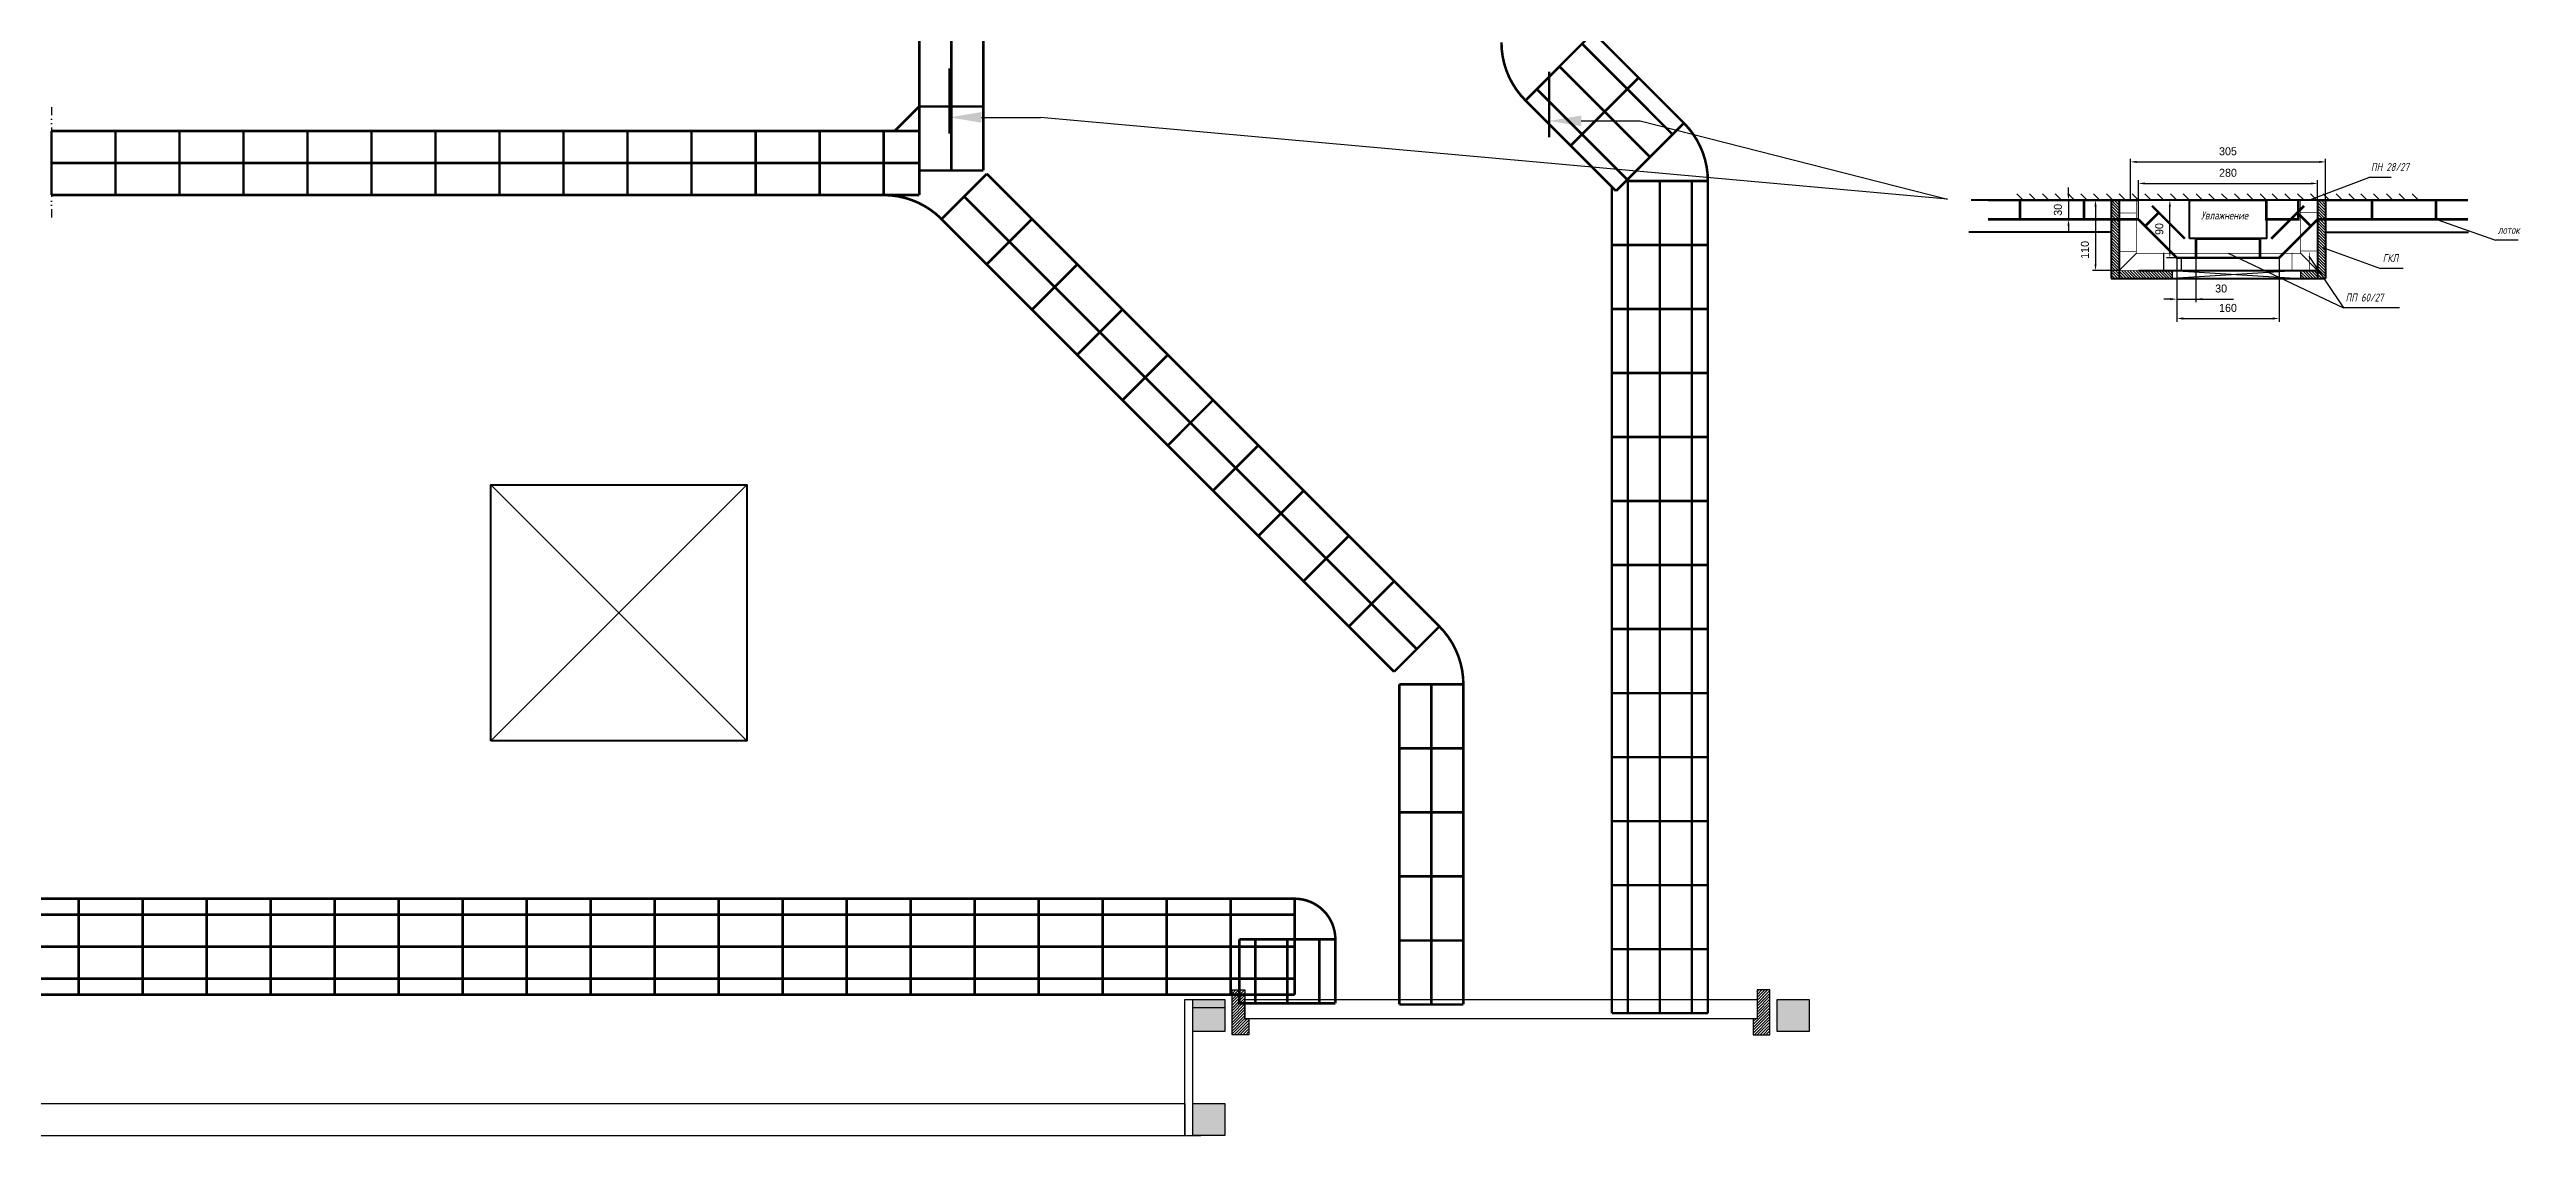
# Model space of a CAD drawing. Header units: millimetres. Extents: x 4451 to 17509, y 2501 to 27511.
# Drawn here: x 11252 to 15113, y 8520 to 10217 of the extents above; entities that cross this region are included whole.
import ezdxf

# ---------------------------------------------------------------- set-up
doc = ezdxf.new("R2010")
doc.units = ezdxf.units.MM
doc.header["$PDMODE"] = 34
doc.header["$PDSIZE"] = 50
doc.linetypes.add('DASH2DOT', pattern=[31.75, 12.7, -6.35, 0, -6.35, 0, -6.35])
for name, color, linetype in [('04 Освещение', 7, 'Continuous'), ('05 Кабельные трассы', 7, 'Continuous'), ('10 Перегородки', 7, 'Continuous'), ('12 Разрезы', 7, 'Continuous')]:
    doc.layers.add(name, color=color, linetype=linetype)
doc.styles.get("Standard").update_dxf_attribs({"font": 'Ubuntu-R.ttf'})
doc.styles.add('ГОСТ-ISOCPEUR', font='isocpeui.ttf', dxfattribs={"width": 0.8})
doc.dimstyles.new('ISO-25', dxfattribs={"dimtxt": 2.5, "dimasz": 2.5, "dimexe": 1.25, "dimexo": 0.625, "dimtad": 1, "dimtxsty": 'Standard', "dimcen": 2.5, "dimadec": 0, "dimazin": 0, "dimtfac": 1, "dimtmove": 0, "dimatfit": 3, "dimfxl": 1, "dimarcsym": 0})
pattern_1 = [(45, (18.8997, -114.1033), (-2.245064, 2.245064), [])]

# ---------------------------------------------------------------- blocks, each defined once
blk = doc.blocks.new('*D399')
at = {"layer": '12 Разрезы', "color": 0, "lineweight": -2}
for p, q in [((14485.8, 9981.2), (14443.9, 9981.2)), ((14448.9, 9971.2), (14448.9, 9881.2)), ((14485.8, 9871.2), (14443.9, 9871.2))]:
    blk.add_line(p, q, dxfattribs=at)
at = {"layer": '12 Разрезы', "color": 0}
for points in [[(14450.5, 9971.2), (14447.2, 9971.2), (14448.9, 9981.2)], [(14447.2, 9881.2), (14450.5, 9881.2), (14448.9, 9871.2)]]:
    blk.add_solid(points, dxfattribs=at)
at = {"layer": 'Defpoints', "color": 0}
for p in [(14485.8, 9981.2), (14448.9, 9871.2), (14485.8, 9871.2)]:
    blk.add_point(p, dxfattribs=at)
at = {"layer": '12 Разрезы', "color": 0, "insert": (14432.3, 9903.6), "char_height": 12.5, "attachment_point": 5, "rotation": 90}
blk.add_mtext('110', dxfattribs=at)
blk = doc.blocks.new('*D400')
at = {"layer": '12 Разрезы', "color": 0, "lineweight": -2}
for p, q in [((14406.6, 9991.2), (14406.6, 10001.2)), ((14430.8, 9981.2), (14401.6, 9981.2)), ((14406.6, 9981.2), (14406.6, 9951.2)), ((14430.8, 9951.2), (14401.6, 9951.2)), ((14406.6, 9941.2), (14406.6, 9931.2))]:
    blk.add_line(p, q, dxfattribs=at)
at = {"layer": '12 Разрезы', "color": 0}
for points in [[(14404.9, 9991.2), (14408.3, 9991.2), (14406.6, 9981.2)], [(14408.3, 9941.2), (14404.9, 9941.2), (14406.6, 9951.2)]]:
    blk.add_solid(points, dxfattribs=at)
at = {"layer": 'Defpoints', "color": 0}
for p in [(14430.8, 9981.2), (14406.6, 9951.2), (14430.8, 9951.2)]:
    blk.add_point(p, dxfattribs=at)
at = {"layer": '12 Разрезы', "color": 0, "insert": (14390.1, 9966.2), "char_height": 12.5, "attachment_point": 5, "rotation": 90}
blk.add_mtext('30', dxfattribs=at)
blk = doc.blocks.new('*D401')
at = {"layer": '12 Разрезы', "color": 0, "lineweight": -2}
for p, q in [((14503.3, 9981.2), (14503.3, 10046.1)), ((14513.3, 10041.1), (14798.3, 10041.1)), ((14808.3, 9981.2), (14808.3, 10046.1))]:
    blk.add_line(p, q, dxfattribs=at)
at = {"layer": '12 Разрезы', "color": 0}
for points in [[(14513.3, 10042.7), (14513.3, 10039.4), (14503.3, 10041.1)], [(14798.3, 10039.4), (14798.3, 10042.7), (14808.3, 10041.1)]]:
    blk.add_solid(points, dxfattribs=at)
at = {"layer": 'Defpoints', "color": 0}
for p in [(14808.3, 10041.1), (14503.3, 9981.2), (14808.3, 9981.2)]:
    blk.add_point(p, dxfattribs=at)
at = {"layer": '12 Разрезы', "color": 0, "insert": (14655.8, 10057.6), "char_height": 12.5, "attachment_point": 5}
blk.add_mtext('305', dxfattribs=at)
blk = doc.blocks.new('*D402')
at = {"layer": '12 Разрезы', "color": 0, "lineweight": -2}
for p, q in [((14575.8, 9891.2), (14575.8, 9791.4)), ((14735.8, 9891.2), (14735.8, 9791.4)), ((14585.8, 9796.4), (14725.8, 9796.4))]:
    blk.add_line(p, q, dxfattribs=at)
at = {"layer": '12 Разрезы', "color": 0}
for points in [[(14585.8, 9798.1), (14585.8, 9794.7), (14575.8, 9796.4)], [(14725.8, 9794.7), (14725.8, 9798.1), (14735.8, 9796.4)]]:
    blk.add_solid(points, dxfattribs=at)
at = {"layer": 'Defpoints', "color": 0}
for p in [(14575.8, 9891.2), (14735.8, 9891.2), (14735.8, 9796.4)]:
    blk.add_point(p, dxfattribs=at)
at = {"layer": '12 Разрезы', "color": 0, "insert": (14655.8, 9812.9), "char_height": 12.5, "attachment_point": 5}
blk.add_mtext('160', dxfattribs=at)
blk = doc.blocks.new('*D403')
at = {"layer": '12 Разрезы', "color": 0, "lineweight": -2}
for p, q in [((14575.8, 9981.2), (14560, 9981.2)), ((14565, 9901.2), (14565, 9971.2)), ((14575.8, 9891.2), (14560, 9891.2))]:
    blk.add_line(p, q, dxfattribs=at)
at = {"layer": '12 Разрезы', "color": 0}
for points in [[(14566.6, 9971.2), (14563.3, 9971.2), (14565, 9981.2)], [(14563.3, 9901.2), (14566.6, 9901.2), (14565, 9891.2)]]:
    blk.add_solid(points, dxfattribs=at)
at = {"layer": 'Defpoints', "color": 0}
for p in [(14565, 9981.2), (14575.8, 9981.2), (14575.8, 9891.2)]:
    blk.add_point(p, dxfattribs=at)
at = {"layer": '12 Разрезы', "color": 0, "insert": (14548.5, 9936.2), "char_height": 12.5, "attachment_point": 5, "rotation": 90}
blk.add_mtext('90', dxfattribs=at)
blk = doc.blocks.new('*D404')
at = {"layer": '12 Разрезы', "color": 0, "lineweight": -2}
for p, q in [((14515.8, 9951.2), (14515.8, 10012.4)), ((14525.8, 10007.4), (14785.8, 10007.4)), ((14795.8, 9951.2), (14795.8, 10012.4))]:
    blk.add_line(p, q, dxfattribs=at)
at = {"layer": '12 Разрезы', "color": 0}
for points in [[(14525.8, 10009.1), (14525.8, 10005.8), (14515.8, 10007.4)], [(14785.8, 10005.8), (14785.8, 10009.1), (14795.8, 10007.4)]]:
    blk.add_solid(points, dxfattribs=at)
at = {"layer": 'Defpoints', "color": 0}
for p in [(14795.8, 10007.4), (14515.8, 9951.2), (14795.8, 9951.2)]:
    blk.add_point(p, dxfattribs=at)
at = {"layer": '12 Разрезы', "color": 0, "insert": (14655.8, 10024), "char_height": 12.5, "attachment_point": 5}
blk.add_mtext('280', dxfattribs=at)
blk = doc.blocks.new('*D405')
at = {"layer": '12 Разрезы', "color": 0, "lineweight": -2}
for p, q in [((14575.8, 9891.2), (14575.8, 9821.7)), ((14605.8, 9891.2), (14605.8, 9821.7)), ((14565.8, 9826.7), (14555.8, 9826.7)), ((14575.8, 9826.7), (14664.3, 9826.7)), ((14575.8, 9826.7), (14605.8, 9826.7)), ((14615.8, 9826.7), (14625.8, 9826.7))]:
    blk.add_line(p, q, dxfattribs=at)
at = {"layer": '12 Разрезы', "color": 0}
for points in [[(14565.8, 9825), (14565.8, 9828.4), (14575.8, 9826.7)], [(14615.8, 9828.4), (14615.8, 9825), (14605.8, 9826.7)]]:
    blk.add_solid(points, dxfattribs=at)
at = {"layer": 'Defpoints', "color": 0}
for p in [(14575.8, 9891.2), (14605.8, 9891.2), (14605.8, 9826.7)]:
    blk.add_point(p, dxfattribs=at)
at = {"layer": '12 Разрезы', "color": 0, "insert": (14645.1, 9843.2), "char_height": 12.5, "attachment_point": 5}
blk.add_mtext('30', dxfattribs=at)

msp = doc.modelspace()

# ---------------------------------------------------------------- hatches: boundary and pattern name
at = {"layer": '10 Перегородки', "lineweight": -2}
for points in [[(13038.734, 8682.615), (13038.734, 8732.615), (13088.734, 8732.615), (13088.734, 8682.615)], [(13951.234, 8682.615), (13951.234, 8732.615), (14001.234, 8732.615), (14001.234, 8682.615)], [(13038.734, 8520.115), (13038.734, 8570.115), (13088.734, 8570.115), (13088.734, 8520.115)]]:
    msp.add_hatch(color=30, dxfattribs=at).paths.add_polyline_path(points)
h = msp.add_hatch(dxfattribs=at)
h.set_pattern_fill('ANSI31', color=1, style=0)
h.set_pattern_definition(pattern_1)
h.paths.add_polyline_path([(13099.984, 8747.615), (13119.984, 8747.615), (13119.984, 8702.615), (13125.984, 8702.615), (13125.984, 8677.615), (13099.984, 8677.615)])
h = msp.add_hatch(dxfattribs=at)
h.set_pattern_fill('ANSI31', color=1, style=0)
h.set_pattern_definition(pattern_1)
h.paths.add_polyline_path([(13939.984, 8747.615), (13919.984, 8747.615), (13919.984, 8702.615), (13913.984, 8702.615), (13913.984, 8677.615), (13939.984, 8677.615)])
at = {"layer": '12 Разрезы'}
h = msp.add_hatch(dxfattribs=at)
h.set_pattern_fill('ANSI31', color=252, angle=90, style=0)
h.set_pattern_definition([(135, (94.534, -133.4596), (-2.24506403, -2.24506403), [])])
h.paths.add_polyline_path([(14485.832, 9951.238), (14485.832, 9981.238), (14473.332, 9981.238), (14473.332, 9951.238)])
h.paths.add_polyline_path([(14485.832, 9901.238), (14485.832, 9951.238), (14473.332, 9951.238), (14473.332, 9858.738), (14485.832, 9858.738)])
h.paths.add_polyline_path([(14569.332, 9858.738), (14569.332, 9871.238), (14485.832, 9871.238), (14485.832, 9858.738)])
h.paths.add_polyline_path([(14795.832, 9858.738), (14795.832, 9871.238), (14769.332, 9871.238), (14769.332, 9858.738)])
h.paths.add_polyline_path([(14808.332, 9858.738), (14808.332, 9951.238), (14795.832, 9951.238), (14795.832, 9873.468), (14805.642, 9858.738)])
h.paths.add_polyline_path([(14808.332, 9951.238), (14808.332, 9981.238), (14795.832, 9981.238), (14795.832, 9961.738), (14795.832, 9953.238), (14795.832, 9951.238)])
h.paths.add_polyline_path([(14805.642, 9858.738), (14795.832, 9873.468), (14795.832, 9858.738)], flags=16)

# ---------------------------------------------------------------- linework, layer by layer
at = {"layer": '04 Освещение', "color": 3}
for p, q in [((11941.908, 9536.483), (12341.908, 9136.483)), ((12341.908, 9536.483), (11941.908, 9136.483))]:
    msp.add_line(p, q, dxfattribs=at)
at = {"layer": '04 Освещение', "color": 3, "lineweight": 40}
msp.add_lwpolyline([(11941.908, 9136.483), (11941.908, 9536.483), (12341.908, 9536.483), (12341.908, 9136.483)], close=True, dxfattribs=at)
at = {"layer": '05 Кабельные трассы', "linetype": 'DASH2DOT'}
msp.add_line((11255.417, 10126.781), (11255.417, 9951.781), dxfattribs=at)
at = {"layer": '05 Кабельные трассы', "const_width": 4}
for points in [[(12673.744, 10768.125, -0.19891237), (12711.234, 10677.615), (12711.234, 10027.904)], [(13520.734, 10227.615, 0.19891237), (13558.225, 10137.106), (13628.935, 10066.395), (13699.646, 9995.684)], [(13805.712, 10101.75, -0.19891237), (13843.202, 10011.241), (13843.202, 8711.241)], [(12645.927, 9951.791, 0.19891237), (12555.417, 9989.281), (11255.417, 9989.281)], [(13423.744, 9315.395, -0.19891237), (13461.234, 9224.885), (13461.234, 8724.885)], [(13261.234, 8726.615), (13261.234, 8826.615, 0.41421356), (13197.734, 8890.115), (7613.734, 8890.115)]]:
    msp.add_lwpolyline(points, format="xyb", dxfattribs=at)
for points in [[(12611.234, 10677.615), (12611.234, 9989.281)], [(13558.225, 10137.106), (13664.291, 10243.172)], [(13664.291, 10243.172), (13735.001, 10172.461), (13805.712, 10101.75)], [(13646.613, 10225.494), (13788.034, 10084.073)], [(13575.902, 10154.783), (13717.324, 10013.362)], [(13611.258, 10190.139), (13752.679, 10048.717)], [(13628.935, 10066.395), (13735.001, 10172.461)], [(12611.234, 10127.615), (12572.9, 10089.281)], [(12711.234, 10127.615), (12611.234, 10127.615)], [(11255.417, 9989.281), (11255.417, 10089.281)], [(11355.417, 9989.281), (11355.417, 10089.281)], [(11455.417, 9989.281), (11455.417, 10089.281)], [(11555.417, 9989.281), (11555.417, 10089.281)], [(11655.417, 9989.281), (11655.417, 10089.281)], [(11755.417, 9989.281), (11755.417, 10089.281)], [(11855.417, 9989.281), (11855.417, 10089.281)], [(11955.417, 9989.281), (11955.417, 10089.281)], [(12055.417, 9989.281), (12055.417, 10089.281)], [(12155.417, 9989.281), (12155.417, 10089.281)], [(12255.417, 9989.281), (12255.417, 10089.281)], [(12355.417, 9989.281), (12355.417, 10089.281)], [(12455.417, 9989.281), (12455.417, 10089.281)], [(12555.417, 9989.281), (12555.417, 10089.281)], [(13699.646, 9995.684), (13805.712, 10101.75)], [(12716.637, 10022.501), (12645.927, 9951.791)], [(13423.744, 9315.395), (12716.637, 10022.501)], [(13693.202, 8711.241), (13693.202, 10002.128)], [(13843.202, 10011.241), (13715.202, 10011.241)], [(12681.282, 9987.146), (13388.389, 9280.039)], [(12645.927, 9951.791), (13353.033, 9244.684)], [(12787.348, 9951.791), (12716.637, 9881.08)], [(13843.202, 9911.241), (13693.202, 9911.241)], [(12858.059, 9881.08), (12787.348, 9810.369)], [(12928.769, 9810.369), (12858.059, 9739.659)], [(13843.202, 9811.241), (13693.202, 9811.241)], [(12999.48, 9739.659), (12928.769, 9668.948)], [(13843.202, 9711.241), (13693.202, 9711.241)], [(13070.191, 9668.948), (12999.48, 9598.237)], [(13843.202, 9611.241), (13693.202, 9611.241)], [(13140.901, 9598.237), (13070.191, 9527.527)], [(13211.612, 9527.527), (13140.901, 9456.816)], [(13843.202, 9511.241), (13693.202, 9511.241)], [(13282.323, 9456.816), (13211.612, 9386.105)], [(13353.033, 9386.105), (13282.323, 9315.395)], [(13843.202, 9411.241), (13693.202, 9411.241)], [(13423.744, 9315.395), (13353.033, 9244.684)], [(13843.202, 9311.241), (13693.202, 9311.241)], [(13461.234, 9224.885), (13361.234, 9224.885)], [(13361.234, 9224.885), (13361.234, 8724.885)], [(13411.234, 9224.885), (13411.234, 8724.885)], [(13843.202, 9211.241), (13693.202, 9211.241)], [(13461.234, 9124.885), (13361.234, 9124.885)], [(13843.202, 9111.241), (13693.202, 9111.241)], [(13461.234, 9024.885), (13361.234, 9024.885)], [(13843.202, 9011.241), (13693.202, 9011.241)], [(13461.234, 8924.885), (13361.234, 8924.885)], [(13197.734, 8890.115), (13197.734, 8740.115)], [(13843.202, 8911.241), (13693.202, 8911.241)], [(13197.734, 8865.115), (7613.734, 8865.115)], [(13197.734, 8815.115), (7613.734, 8815.115)], [(13111.234, 8826.615), (13261.234, 8826.615)], [(13261.234, 8726.615), (13111.234, 8726.615), (13111.234, 8826.615)], [(13136.234, 8826.615), (13136.234, 8726.615)], [(13186.234, 8826.615), (13186.234, 8726.615)], [(13236.234, 8826.615), (13236.234, 8726.615)], [(13461.234, 8824.885), (13361.234, 8824.885)], [(13843.202, 8811.241), (13693.202, 8811.241)], [(13197.734, 8765.115), (7613.734, 8765.115)], [(13197.734, 8740.115), (7613.734, 8740.115)], [(13461.234, 8724.885), (13361.234, 8724.885)], [(13843.202, 8711.241), (13693.202, 8711.241)]]:
    msp.add_lwpolyline(points, dxfattribs=at)
at = {"layer": '05 Кабельные трассы'}
for points in [[(12661.234, 10027.615, 4, 4, 0), (12661.234, 10677.615, 4, 4, 0)], [(12611.234, 10089.281, 4, 4, 0), (11255.417, 10089.281, 4, 4, 0)], [(12611.234, 10039.281, 4, 4, 0), (11255.417, 10039.281, 4, 4, 0)], [(12711.234, 10027.615, 4, 4, 0), (12611.234, 10027.615, 4, 4, 0)], [(13718.202, 8711.241, 4, 4, 0), (13718.202, 10011.241, 4, 4, 0)], [(13768.202, 8711.241, 4, 4, 0), (13768.202, 10011.241, 4, 4, 0)], [(13818.202, 8711.241, 4, 4, 0), (13818.202, 10011.241, 4, 4, 0)], [(12611.234, 9989.281, 4, 4, 0), (11255.417, 9989.281, 4, 4, 0)], [(11297.734, 8890.115, 4, 4, 0), (11297.734, 8740.115, 4, 4, 0)], [(11397.734, 8890.115, 4, 4, 0), (11397.734, 8740.115, 4, 4, 0)], [(11497.734, 8890.115, 4, 4, 0), (11497.734, 8740.115, 4, 4, 0)], [(11597.734, 8890.115, 4, 4, 0), (11597.734, 8740.115, 4, 4, 0)], [(11697.734, 8890.115, 4, 4, 0), (11697.734, 8740.115, 4, 4, 0)], [(11797.734, 8890.115, 4, 4, 0), (11797.734, 8740.115, 4, 4, 0)], [(11897.734, 8890.115, 4, 4, 0), (11897.734, 8740.115, 4, 4, 0)], [(11997.734, 8890.115, 4, 4, 0), (11997.734, 8740.115, 4, 4, 0)], [(12097.734, 8890.115, 4, 4, 0), (12097.734, 8740.115, 4, 4, 0)], [(12197.734, 8890.115, 4, 4, 0), (12197.734, 8740.115, 4, 4, 0)], [(12297.734, 8890.115, 4, 4, 0), (12297.734, 8740.115, 4, 4, 0)], [(12397.734, 8890.115, 4, 4, 0), (12397.734, 8740.115, 4, 4, 0)], [(12497.734, 8890.115, 4, 4, 0), (12497.734, 8740.115, 4, 4, 0)], [(12597.734, 8890.115, 4, 4, 0), (12597.734, 8740.115, 4, 4, 0)], [(12697.734, 8890.115, 4, 4, 0), (12697.734, 8740.115, 4, 4, 0)], [(12797.734, 8890.115, 4, 4, 0), (12797.734, 8740.115, 4, 4, 0)], [(12897.734, 8890.115, 4, 4, 0), (12897.734, 8740.115, 4, 4, 0)], [(12997.734, 8890.115, 4, 4, 0), (12997.734, 8740.115, 4, 4, 0)], [(13097.734, 8890.115, 4, 4, 0), (13097.734, 8740.115, 4, 4, 0)]]:
    msp.add_lwpolyline(points, format="xyseb", dxfattribs=at)
at = {"layer": '10 Перегородки', "color": 1, "lineweight": -2}
for p, q in [((13026.234, 8520.115), (13026.234, 8732.615)), ((13026.234, 8732.615), (13038.734, 8732.615)), ((13038.734, 8520.115), (13038.734, 8732.615)), ((13038.734, 8720.115), (13088.734, 8720.115)), ((13026.234, 8520.115), (13051.234, 8520.115))]:
    msp.add_line(p, q, dxfattribs=at)
at = {"layer": '10 Перегородки', "color": 3, "linetype": 'Continuous', "ltscale": 10}
for p, q in [((7851.234, 8570.115), (13026.234, 8570.115)), ((13026.234, 8570.115), (13026.234, 8520.115)), ((7901.234, 8520.115), (13026.234, 8520.115))]:
    msp.add_line(p, q, dxfattribs=at)
at = {"layer": '10 Перегородки', "color": 1}
for points in [[(13038.734, 8682.615), (13038.734, 8732.615), (13088.734, 8732.615), (13088.734, 8682.615)], [(13951.234, 8682.615), (13951.234, 8732.615), (14001.234, 8732.615), (14001.234, 8682.615)], [(13038.734, 8520.115), (13038.734, 8570.115), (13088.734, 8570.115), (13088.734, 8520.115)]]:
    msp.add_lwpolyline(points, close=True, dxfattribs=at)
at = {"layer": '10 Перегородки', "color": 1, "flags": 128}
for points in [[(13099.984, 8747.615), (13119.984, 8747.615), (13119.984, 8702.615), (13125.984, 8702.615), (13125.984, 8677.615), (13099.984, 8677.615)], [(13939.984, 8747.615), (13919.984, 8747.615), (13919.984, 8702.615), (13913.984, 8702.615), (13913.984, 8677.615), (13939.984, 8677.615)]]:
    msp.add_lwpolyline(points, close=True, dxfattribs=at)
at = {"layer": '10 Перегородки', "color": 1, "lineweight": -2, "flags": 128}
msp.add_lwpolyline([(13119.984, 8702.615), (13119.984, 8732.615), (13919.984, 8732.615), (13919.984, 8702.615)], close=True, dxfattribs=at)
at = {"layer": '12 Разрезы', "lineweight": 100}
for p, q in [((12658.292, 10187.054), (12658.292, 10085.486)), ((13595.29, 10181.493), (13595.29, 10079.925))]:
    msp.add_line(p, q, dxfattribs=at)
at = {"layer": '12 Разрезы'}
for p, q in [((12708.292, 10110.65), (12800.37, 10110.65)), ((14217.588, 9983.069), (12800.37, 10110.65)), ((13645.29, 10105.089), (13737.368, 10105.089)), ((13737.368, 10105.089), (14217.588, 9983.069)), ((14782.332, 9981.238), (14875.829, 10016.713)), ((14910.865, 10016.713), (14875.829, 10016.713)), ((14325.874, 9991.195), (14335.832, 9981.238)), ((14345.874, 9991.195), (14355.832, 9981.238)), ((14365.874, 9991.195), (14375.832, 9981.238)), ((14385.874, 9991.195), (14395.832, 9981.238)), ((14405.874, 9991.195), (14415.832, 9981.238)), ((14425.874, 9991.195), (14435.832, 9981.238)), ((14445.874, 9991.195), (14455.832, 9981.238)), ((14465.874, 9991.195), (14475.832, 9981.238)), ((14485.874, 9991.195), (14495.832, 9981.238)), ((14505.874, 9991.195), (14515.832, 9981.238)), ((14525.874, 9991.195), (14535.832, 9981.238)), ((14545.874, 9991.195), (14555.832, 9981.238)), ((14565.874, 9991.195), (14575.832, 9981.238)), ((14585.874, 9991.195), (14595.832, 9981.238)), ((14605.874, 9991.195), (14615.832, 9981.238)), ((14625.874, 9991.195), (14635.832, 9981.238)), ((14645.874, 9991.195), (14655.832, 9981.238)), ((14665.874, 9991.195), (14675.832, 9981.238)), ((14685.874, 9991.195), (14695.832, 9981.238)), ((14705.874, 9991.195), (14715.832, 9981.238)), ((14724.602, 9991.195), (14734.559, 9981.238)), ((14744.602, 9991.195), (14754.559, 9981.238)), ((14764.602, 9991.195), (14774.559, 9981.238)), ((14784.602, 9991.195), (14794.559, 9981.238)), ((14804.602, 9991.195), (14814.559, 9981.238)), ((14824.602, 9991.195), (14834.559, 9981.238)), ((14844.602, 9991.195), (14854.559, 9981.238)), ((14863.329, 9991.195), (14873.287, 9981.238)), ((14883.329, 9991.195), (14893.287, 9981.238)), ((14903.329, 9991.195), (14913.287, 9981.238)), ((14923.329, 9991.195), (14933.287, 9981.238)), ((14943.329, 9991.195), (14953.287, 9981.238)), ((14982.087, 9951.238), (15073.959, 9918.554)), ((14655.832, 9898.238), (14836.206, 9812.849)), ((14782.332, 9893.738), (14836.206, 9812.849)), ((14802.321, 9907.724), (14894.192, 9874.473)), ((15108.994, 9918.554), (15073.959, 9918.554)), ((14929.228, 9874.473), (14894.192, 9874.473)), ((14923.608, 9812.849), (14836.206, 9812.849))]:
    msp.add_line(p, q, dxfattribs=at)
at = {"layer": '12 Разрезы', "lineweight": 40}
for p, q in [((14952.698, 9981.238), (14254.827, 9981.238)), ((14473.332, 9931.238), (14250.832, 9931.238)), ((14808.332, 9931.238), (15031.681, 9931.238))]:
    msp.add_line(p, q, dxfattribs=at)
at = {"layer": '12 Разрезы', "color": 252, "lineweight": 40}
for p, q in [((14473.332, 9981.238), (14473.332, 9858.738)), ((14485.832, 9981.238), (14485.832, 9858.738)), ((14795.832, 9981.238), (14795.832, 9858.738)), ((14808.332, 9981.238), (14808.332, 9858.738)), ((14473.332, 9858.738), (14808.332, 9858.738)), ((14515.832, 9871.238), (14795.832, 9871.238))]:
    msp.add_line(p, q, dxfattribs=at)
at = {"layer": '12 Разрезы', "color": 1}
for p, q in [((14485.832, 9871.238), (14512.832, 9898.238)), ((14795.832, 9871.238), (14768.832, 9898.238))]:
    msp.add_line(p, q, dxfattribs=at)
at = {"layer": '12 Разрезы', "color": 2, "lineweight": -2}
for p, q in [((14569.332, 9871.238), (14769.332, 9858.738)), ((14769.332, 9871.238), (14569.332, 9858.738))]:
    msp.add_line(p, q, dxfattribs=at)
at = {"layer": '12 Разрезы'}
for points in [[(14515.832, 9981.238, 4, 4, 0), (14280.832, 9981.238, 4, 4, 0)], [(14330.832, 9981.238, 4, 4, 0), (14330.832, 9951.238, 4, 4, 0)], [(14430.832, 9981.238, 4, 4, 0), (14430.832, 9951.238, 4, 4, 0)], [(14526.334, 9940.736, 4, 4, 0), (14547.547, 9961.949, 4, 4, 0)], [(14537.045, 9972.451, 4, 4, 0), (14588.258, 9921.238, 4, 4, 0)], [(14715.832, 9981.238, 4, 4, 0), (14715.832, 9951.238, 4, 4, 0), (14765.832, 9951.238, 4, 4, 0), (14765.832, 9981.238, 4, 4, 0)], [(14774.618, 9972.451, 4, 4, 0), (14723.405, 9921.238, 4, 4, 0)], [(14785.329, 9940.736, 4, 4, 0), (14764.116, 9961.949, 4, 4, 0)], [(14794.559, 9981.238, 4, 4, 0), (15030.832, 9981.238, 4, 4, 0)], [(14880.832, 9981.238, 4, 4, 0), (14880.832, 9951.238, 4, 4, 0)], [(14980.832, 9981.238, 4, 4, 0), (14980.832, 9951.238, 4, 4, 0)], [(14515.832, 9951.238, 4, 4, 0), (14280.832, 9951.238, 4, 4, 0)], [(14515.832, 9951.238, 4, 4, 0), (14526.334, 9940.736, 4, 4, 0)], [(14605.832, 9891.238, 4, 4, 0), (14575.832, 9891.238, 4, 4, 0), (14526.334, 9940.736, 4, 4, 0)], [(14605.832, 9921.238, 4, 4, 0), (14705.832, 9921.238, 4, 4, 0)], [(14605.832, 9921.238, 4, 4, 0), (14605.832, 9891.238, 4, 4, 0)], [(14705.832, 9891.238, 4, 4, 0), (14735.832, 9891.238, 4, 4, 0), (14785.329, 9940.736, 4, 4, 0)], [(14705.832, 9921.238, 4, 4, 0), (14705.832, 9891.238, 4, 4, 0)], [(14785.329, 9940.736, 4, 4, 0), (14795.832, 9951.238, 4, 4, 0)], [(14795.832, 9951.238, 4, 4, 0), (15030.832, 9951.238, 4, 4, 0)], [(14605.832, 9891.238, 4, 4, 0), (14709.282, 9891.238, 4, 4, 0)], [(14705.832, 9891.238, 4, 4, 0), (14705.832, 9891.238, 4, 4, 0)]]:
    msp.add_lwpolyline(points, format="xyseb", dxfattribs=at)
at = {"layer": '12 Разрезы', "color": 1, "const_width": 1}
msp.add_lwpolyline([(14485.832, 9981.238), (14512.832, 9981.238), (14512.832, 9898.238), (14768.832, 9898.238), (14768.832, 9981.238), (14795.832, 9981.238), (14795.832, 9871.238), (14485.832, 9871.238)], close=True, dxfattribs=at)
at = {"layer": '12 Разрезы', "color": 3, "const_width": 1}
for points in [[(14485.832, 9953.238), (14485.832, 9981.238), (14512.832, 9981.238), (14512.832, 9953.238)], [(14768.832, 9953.238), (14768.832, 9981.238), (14795.832, 9981.238), (14795.832, 9953.238)], [(14782.832, 9899.238), (14782.832, 9871.238), (14755.832, 9871.238), (14755.832, 9899.238)]]:
    msp.add_lwpolyline(points, dxfattribs=at)
at = {"layer": '12 Разрезы', "color": 5, "const_width": 1}
for points in [[(14512.832, 9901.238), (14485.832, 9901.238), (14485.832, 9961.238), (14512.832, 9961.238)], [(14768.832, 9901.738), (14795.832, 9901.738), (14795.832, 9961.738), (14768.832, 9961.738)]]:
    msp.add_lwpolyline(points, dxfattribs=at)
at = {"layer": '12 Разрезы', "lineweight": 40}
msp.add_lwpolyline([(14595.832, 9921.238), (14595.832, 9981.238), (14715.832, 9981.238), (14715.832, 9921.238)], close=True, dxfattribs=at)
at = {"layer": '12 Разрезы', "color": 3}
msp.add_lwpolyline([(14582.832, 9891.238), (14582.832, 9871.238), (14555.832, 9871.238), (14555.832, 9899.238)], dxfattribs=at)
at = {"layer": '12 Разрезы', "color": 2, "lineweight": -2, "flags": 128}
msp.add_lwpolyline([(14569.332, 9858.738), (14569.332, 9871.238), (14769.332, 9871.238), (14769.332, 9858.738)], close=True, dxfattribs=at)
at = {"layer": '12 Разрезы'}
for points in [[(12708.292, 10102.316), (12658.292, 10110.65), (12708.292, 10118.983)], [(13645.29, 10096.755), (13595.29, 10105.089), (13645.29, 10113.422)]]:
    msp.add_solid(points, dxfattribs=at)

# ---------------------------------------------------------------- texts
at = {"layer": '12 Разрезы', "linetype": 'Continuous', "style": 'ГОСТ-ISOCPEUR', "width": 0.8}
for s, p in [('ПН 28/27', (14879.161, 10026.78)), ('Увлажнение', (14613.686, 9951.206)), ('лоток', (15077.29, 9928.62)), ('ГКЛ', (14897.524, 9884.54)), ('ПП 60/27', (14839.537, 9822.915))]:
    msp.add_text(s, height=12.5, rotation=360, dxfattribs=at).set_placement(p)

# ---------------------------------------------------------------- dimensions: what is measured, and where the dimension line sits
at = {"layer": '12 Разрезы'}
for base, p1, p2, picture, middle in [((14808.332, 10041.073), (14503.332, 9981.238), (14808.332, 9981.238), '*D401', (14655.832, 10057.603)), ((14735.832, 9796.391), (14575.832, 9891.238), (14735.832, 9891.238), '*D402', (14655.832, 9812.92))]:
    dim = msp.add_linear_dim(base=base, p1=p1, p2=p2, dimstyle='ISO-25', override={"dimtxt": 12.5, "dimasz": 10, "dimexe": 5, "dimexo": 0, "dimgap": 10, "dimdec": 0}, dxfattribs=at)
    dim.commit()
    dim.dimension.update_dxf_attribs({"geometry": picture, "text_midpoint": middle})
for base, p1, p2, picture, middle in [((14406.607, 9951.238), (14430.832, 9981.238), (14430.832, 9951.238), '*D400', (14406.607, 9966.238)), ((14448.851, 9871.238), (14485.832, 9981.238), (14485.832, 9871.238), '*D399', (14448.851, 9903.643))]:
    dim = msp.add_linear_dim(base=base, p1=p1, p2=p2, angle=90, dimstyle='ISO-25', override={"dimtxt": 12.5, "dimasz": 10, "dimexe": 5, "dimexo": 0, "dimgap": 10, "dimdec": 0}, dxfattribs=at)
    dim.commit()
    dim.dimension.update_dxf_attribs({"geometry": picture, "text_midpoint": middle, "dimtype": 160})
for base, p1, p2, picture, middle in [((14795.832, 10007.434), (14515.832, 9951.238), (14795.832, 9951.238), '*D404', (14655.832, 10007.434)), ((14605.832, 9826.711), (14575.832, 9891.238), (14605.832, 9891.238), '*D405', (14645.058, 9826.711))]:
    dim = msp.add_linear_dim(base=base, p1=p1, p2=p2, dimstyle='ISO-25', override={"dimtxt": 12.5, "dimasz": 10, "dimexe": 5, "dimexo": 0, "dimgap": 10, "dimdec": 0}, dxfattribs=at)
    dim.commit()
    dim.dimension.update_dxf_attribs({"geometry": picture, "text_midpoint": middle, "dimtype": 160})
dim = msp.add_linear_dim(base=(14564.983, 9981.238), p1=(14575.832, 9891.238), p2=(14575.832, 9981.238), angle=90, dimstyle='ISO-25', override={"dimtxt": 12.5, "dimasz": 10, "dimexe": 5, "dimexo": 0, "dimgap": 10, "dimdec": 0}, dxfattribs=at)
dim.commit()
dim.dimension.update_dxf_attribs({"geometry": '*D403', "text_midpoint": (14548.454, 9936.238)})

doc.saveas('drawing.dxf')
